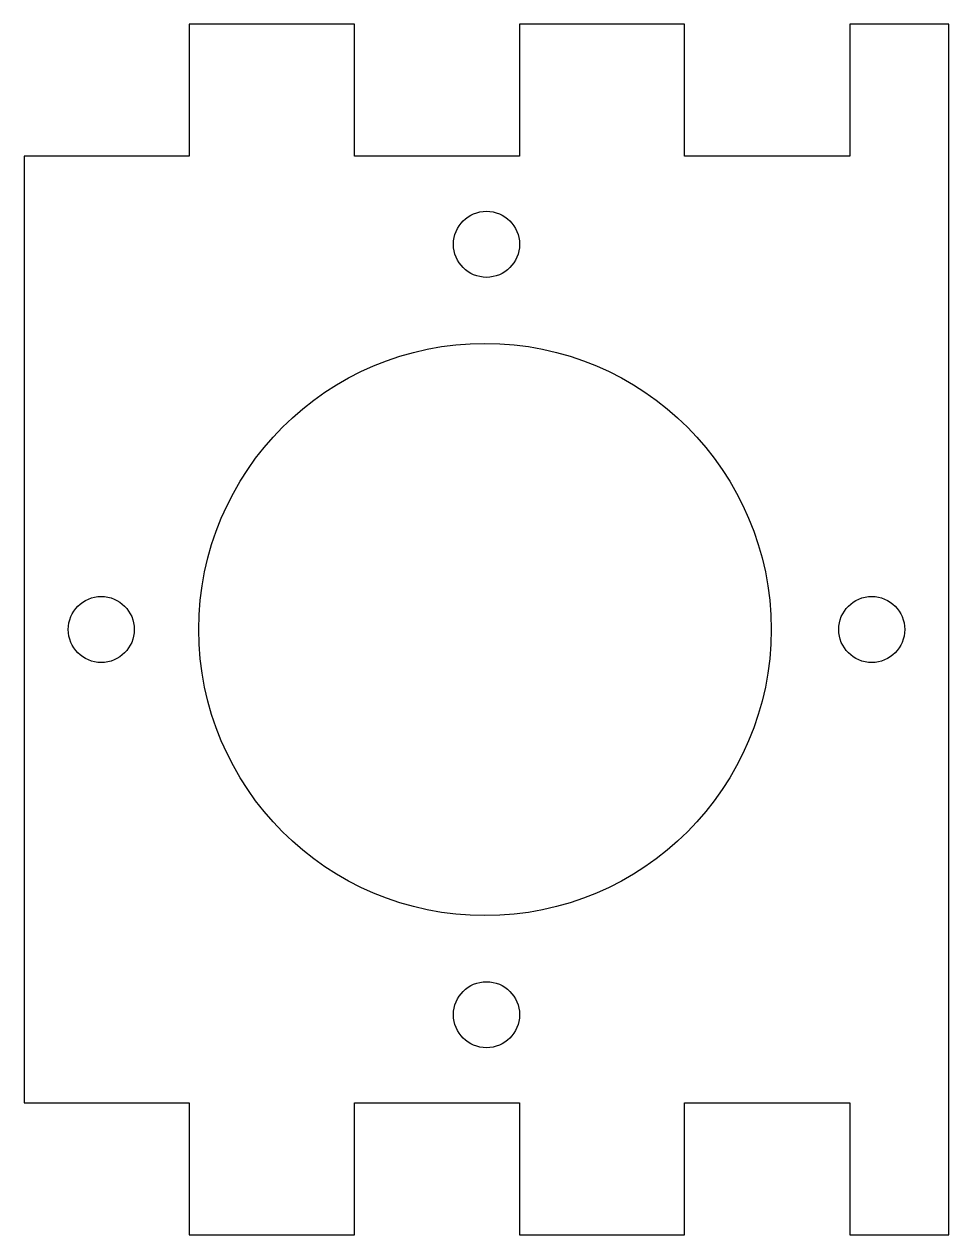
# Model space of a CAD drawing. Header units: millimetres. Extents: x -20.9 to 21.1, y 417.6 to 472.6.
import ezdxf

# ---------------------------------------------------------------- set-up
doc = ezdxf.new("R2010")
doc.units = ezdxf.units.MM
doc.layers.get('0').update_dxf_attribs({"linetype": 'CONTINUOUS'})

msp = doc.modelspace()

# ---------------------------------------------------------------- linework, layer by layer
msp.add_lwpolyline([(-13.431, 423.558), (-13.431, 417.558), (-5.931, 417.558), (-5.931, 423.558), (1.569, 423.558), (1.569, 417.558), (9.069, 417.558), (9.069, 423.558), (16.569, 423.558), (16.569, 417.558), (21.069, 417.558), (21.069, 472.558), (16.569, 472.558), (16.569, 466.558), (9.069, 466.558), (9.069, 472.558), (1.569, 472.558), (1.569, 466.558), (-5.931, 466.558), (-5.931, 472.558), (-13.431, 472.558), (-13.431, 466.558), (-20.931, 466.558), (-20.931, 423.558)], close=True)
for centre, radius in [((0.069, 462.558), 1.5), ((0, 445.058), 13), ((-17.431, 445.058), 1.5), ((17.569, 445.058), 1.5), ((0.069, 427.558), 1.5)]:
    msp.add_circle(centre, radius)

doc.saveas('drawing.dxf')
